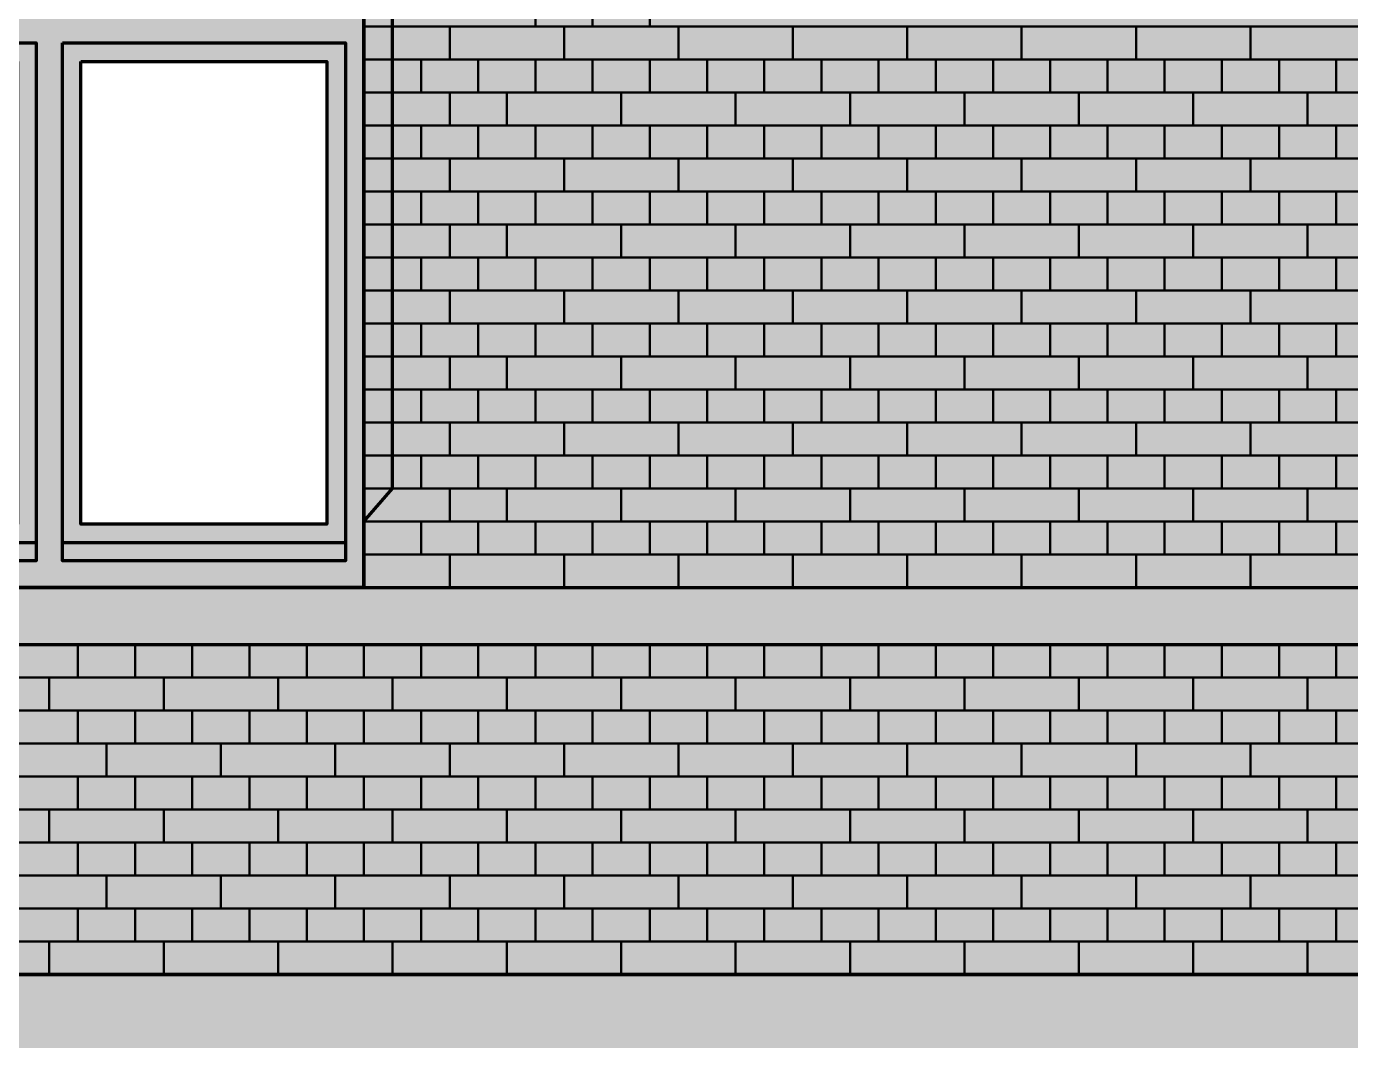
# Model space of a CAD drawing. Header units: millimetres. Extents: x 26 to 140, y 301 to 425.
# Drawn here: x 90.49 to 115.57, y 335.29 to 354.5 of the extents above; entities that cross this region are included whole.
import ezdxf

# ---------------------------------------------------------------- set-up
doc = ezdxf.new("R2010")
doc.units = ezdxf.units.MM
doc.linetypes.add('Volllinie', pattern=[0])
for name, color, linetype, lineweight, true_color in [('Fenster', 178, 'Continuous', 70, 0x000000), ('Fundament', 178, 'Continuous', 25, 0x000000), ('Rot', 178, 'Continuous', 70, 0x000000), ('Schwarz', 178, 'Continuous', 70, 0x000000), ('Zeichnung', 178, 'Continuous', 25, 0x000000)]:
    doc.layers.add(name, color=color, linetype=linetype, lineweight=lineweight, true_color=true_color)

# ---------------------------------------------------------------- blocks, each defined once
blk = doc.blocks.new('$GROUP$4')
at = {"layer": 'Fenster', "linetype": 'ByBlock', "lineweight": -2}
h = blk.add_hatch(color=0, dxfattribs=at)
edge = h.paths.add_edge_path(flags=0)
edge.add_arc((1.887321e-10, -6.075649656526845), 14.12569444517331, 91.01408768441712, 111.85463813492771, ccw=False)
edge.add_line((-0.2499999999950656, 8.047832334763697), (-0.24999999999505, 2.762544788655))
edge.add_line((-0.24999999999505, 2.762544788655), (-5.258333333335, 2.762544788655))
edge.add_line((-5.258333333335, 2.762544788655), (-5.258333333334998, 7.034848965262998))
edge = h.paths.add_edge_path(flags=0)
edge.add_arc((1.886842e-10, -6.075649656527265), 14.12569444517373, 68.1453618667224, 88.98591231707388, ccw=False)
edge.add_line((5.258333333334989, 7.034848965414406), (5.258333333335, 2.762544788655))
edge.add_line((5.258333333335, 2.762544788655), (0.2500000000049498, 2.762544788655))
edge.add_line((0.2500000000049498, 2.762544788655), (0.2500000000049594, 8.0478323347702))
h.paths.add_polyline_path([(-5.258333333335, 1.2125447886551), (-0.5999999999949601, 1.2125447886551), (-0.59999999999496, -7.549955211370701), (-5.258333333335, -7.5499552113707)], flags=0)
h.paths.add_polyline_path([(0.60000000000502, 1.2125447886551), (5.258333333335, 1.2125447886551), (5.258333333335, -7.549955211370701), (0.6000000000050196, -7.5499552113707)], flags=0)
edge = h.paths.add_edge_path(flags=0)
edge.add_line((-5.958333333335, -8.7499552113707), (5.958333333335, -8.7499552113707))
edge.add_line((5.958333333335, -8.7499552113707), (5.9583333333256, 7.500044788799901))
edge.add_arc((4.08972e-11, -6.075649659124306), 14.82569444755184, 66.30346752874787, 113.6965324714537)
edge.add_line((-5.958333333267677, 7.500044788724518), (-5.958333333335, -8.749955211370702))
at = {"layer": 'Fenster', "color": 0, "linetype": 'ByBlock', "lineweight": -2, "flags": 128}
for points in [[(-5.958333333335, -8.7499552113707), (5.958333333335, -8.7499552113707), (5.9583333333256, 7.5000447887999, 0.20979020974032), (-5.9583333332438, 7.5000447886701)], [(-5.258333333335, 7.034848965263, -0.09118553228414), (-0.24999999999505, 8.0478323347637), (-0.24999999999505, 2.762544788655), (-5.258333333335, 2.762544788655)], [(0.25000000000495, 8.0478323347702, -0.09118553228344), (5.258333333335, 7.0348489654144), (5.258333333335, 2.762544788655), (0.25000000000495, 2.762544788655)]]:
    blk.add_lwpolyline(points, format="xyb", close=True, dxfattribs=at)
blk.add_lwpolyline([(-5.608333333335, 7.2694740555302, -0.20158764920949), (5.608333333335, 7.2694740556888), (5.608333333335, 2.0625447886551), (-5.608333333335, 2.0625447886551), (-5.608333333335, 7.2694740555302)], format="xyb", dxfattribs=at)
at = {"layer": 'Fenster', "flags": 128}
for points in [[(-5.608333333335, 2.4125447886551), (5.608333333335, 2.4125447886551)], [(-5.608333333335, -7.8999552113708), (-0.24999999999505, -7.8999552113708)], [(0.25000000000495, -7.8999552113708), (5.608333333335, -7.8999552113708)]]:
    blk.add_lwpolyline(points, dxfattribs=at)
at = {"layer": 'Fenster', "color": 0, "linetype": 'ByBlock', "lineweight": -2, "flags": 128}
for points in [[(-5.608333333335, 1.5625447886551), (-0.24999999999505, 1.5625447886551), (-0.24999999999505, -8.2499552113707), (-5.608333333335, -8.2499552113707), (-5.608333333335, 1.5625447886551)], [(0.25000000000495, 1.5625447886551), (5.608333333335, 1.5625447886551), (5.608333333335, -8.2499552113707), (0.25000000000495, -8.2499552113707), (0.25000000000495, 1.5625447886551)]]:
    blk.add_lwpolyline(points, dxfattribs=at)
for points in [[(-5.258333333335, 1.2125447886551), (-0.59999999999496, 1.2125447886551), (-0.59999999999496, -7.5499552113707), (-5.258333333335, -7.5499552113707)], [(0.60000000000502, 1.2125447886551), (5.258333333335, 1.2125447886551), (5.258333333335, -7.5499552113707), (0.60000000000502, -7.5499552113707)]]:
    blk.add_lwpolyline(points, close=True, dxfattribs=at)

msp = doc.modelspace()

# ---------------------------------------------------------------- hatches: boundary and pattern name
at = {"layer": 'Fundament', "linetype": 'Volllinie', "lineweight": 50, "true_color": 0xccc4ba}
msp.add_hatch(color=9, dxfattribs=at).paths.add_polyline_path([(41.63263333328399, 332.54166666667), (41.63263333328399, 336.54166666667), (140.215966666614, 336.54166666667), (140.215966666614, 332.54166666667)], flags=0)
at = {"layer": 'Rot', "linetype": 'Volllinie', "lineweight": 70, "true_color": 0xcc3300}
h = msp.add_hatch(color=22, dxfattribs=at)
edge = h.paths.add_edge_path(flags=0)
edge.add_line((84.96596666661401, 343.87500000001), (84.96596666661401, 360.12500000001))
edge.add_arc((90.92429999992899, 346.5493055556329), 14.82569444438, 66.30346752314699, 113.6965324768685, ccw=False)
edge.add_line((96.88263333324215, 360.1250000000158), (96.88263333328399, 343.87500000001))
edge.add_line((96.88263333328399, 343.87500000001), (84.96596666661401, 343.87500000001))
edge = h.paths.add_edge_path(flags=0)
edge.add_line((87.13263333328399, 377.91666666668), (87.13263333328399, 393.54166666668))
edge.add_arc((90.924299999949, 382.3527777783834), 11.81388888832744, 71.27961839525898, 108.72038160474091, ccw=False)
edge.add_line((94.71596666661402, 393.54166666668), (94.71596666661401, 377.91666666668))
edge.add_line((94.71596666661401, 377.91666666668), (87.13263333328399, 377.91666666668))
edge = h.paths.add_edge_path(flags=0)
edge.add_line((82.25763333328399, 404.16666666671), (82.25763333328399, 411.97916666672))
edge.add_arc((85.236799999944, 405.1913194445243), 7.41284722219529, 66.30346752313602, 113.69653247686401, ccw=False)
edge.add_line((88.215966666604, 411.9791666667201), (88.215966666604, 404.16666666671))
edge.add_line((88.215966666604, 404.16666666671), (82.25763333328399, 404.16666666671))
edge = h.paths.add_edge_path(flags=0)
edge.add_line((92.54929999994397, 404.1666666667), (92.54929999994397, 411.97916666671))
edge.add_arc((95.52846666661898, 405.1913194445719), 7.412847222148506, 66.30346752285061, 113.69653247714939, ccw=False)
edge.add_line((98.507633333294, 411.9791666667099), (98.507633333294, 404.1666666667))
edge.add_line((98.507633333294, 404.1666666667), (92.54929999994397, 404.1666666667))
h.paths.add_polyline_path([(41.63263333328399, 336.54166666667), (140.215966666614, 336.54166666667), (140.215966666614, 404.16666666662), (105.007633333294, 404.16666666662), (105.007633333294, 415.41666666666), (95.63263333314399, 424.79166666681), (85.13263333339398, 424.79166666681), (75.757633333294, 415.41666666666), (75.757633333294, 404.16666666662), (41.63263333328399, 404.16666666662)], flags=0)

# ---------------------------------------------------------------- linework, layer by layer
at = {"layer": 'Schwarz', "flags": 128}
msp.add_lwpolyline([(41.63263333328399, 336.54166666667), (140.215966666614, 336.54166666667), (140.215966666614, 404.16666666662), (105.007633333294, 404.16666666662), (105.007633333294, 415.41666666666), (95.63263333314399, 424.79166666681), (85.13263333339398, 424.79166666681), (75.757633333294, 415.41666666666), (75.757633333294, 404.16666666662), (41.63263333328399, 404.16666666662)], close=True, dxfattribs=at)
msp.add_lwpolyline([(84.96596666661401, 343.87500000001), (84.96596666661401, 360.12500000001, -0.2097902097905), (96.88263333324397, 360.12500000002), (96.88263333328399, 343.87500000001)], format="xyb", close=True, dxfattribs=at)
at = {"layer": 'Schwarz', "color": 178, "linetype": 'Volllinie', "lineweight": 70, "true_color": 0x000000, "flags": 128}
msp.add_lwpolyline([(96.88263333328399, 345.12500000001), (97.42429999994397, 345.75000000001), (97.42429999994397, 358.25000000002), (96.88263333328399, 358.87500000001)], dxfattribs=at)
at = {"layer": 'Schwarz', "flags": 128}
for points in [[(96.88263333328399, 343.87500000001), (140.215966666614, 343.87500000001)], [(41.63263333328399, 342.79166666667), (140.215966666614, 342.79166666667)]]:
    msp.add_lwpolyline(points, dxfattribs=at)
at = {"layer": 'Schwarz', "color": 178, "linetype": 'Volllinie', "lineweight": 70, "true_color": 0x000000, "flags": 128}
msp.add_lwpolyline([(41.63263333328399, 336.54166666667), (41.63263333328399, 332.54166666667), (140.215966666614, 332.54166666667), (140.215966666614, 336.54166666667)], close=True, dxfattribs=at)
at = {"layer": 'Zeichnung', "color": 1, "linetype": 'Volllinie', "lineweight": 50, "true_color": 0xff0000, "flags": 128}
for points in [[(100.132633333284, 354.50000000001), (100.132633333284, 355.12500000001)], [(101.215966666614, 354.50000000001), (101.215966666614, 355.12500000001)], [(102.299299999954, 354.50000000001), (102.299299999954, 355.12500000001)], [(140.215966666624, 354.50000000001), (96.88263333328399, 354.50000000001)], [(98.50763333328399, 354.50000000001), (98.50763333328399, 353.87500000002)], [(100.674299999954, 354.50000000001), (100.674299999954, 353.87500000002)], [(102.840966666614, 354.50000000001), (102.840966666614, 353.87500000002)], [(105.007633333284, 354.50000000001), (105.007633333284, 353.87500000002)], [(107.174299999954, 354.50000000001), (107.174299999954, 353.87500000002)], [(109.340966666614, 354.50000000001), (109.340966666614, 353.87500000002)], [(111.507633333284, 354.50000000001), (111.507633333284, 353.87500000002)], [(113.674299999954, 354.50000000001), (113.674299999954, 353.87500000002)], [(140.215966666624, 353.87500000001), (96.88263333328399, 353.87500000001)], [(97.96596666661401, 353.25000000001), (97.96596666661401, 353.87500000002)], [(99.04929999995397, 353.25000000001), (99.04929999995397, 353.87500000002)], [(100.132633333284, 353.25000000001), (100.132633333284, 353.87500000001)], [(101.215966666614, 353.25000000001), (101.215966666614, 353.87500000001)], [(102.299299999954, 353.25000000001), (102.299299999954, 353.87500000001)], [(103.382633333284, 353.25000000002), (103.382633333284, 353.87500000002)], [(104.465966666614, 353.25000000002), (104.465966666614, 353.87500000002)], [(105.549299999954, 353.25000000002), (105.549299999954, 353.87500000002)], [(106.632633333284, 353.25000000002), (106.632633333284, 353.87500000002)], [(107.715966666614, 353.25000000002), (107.715966666614, 353.87500000002)], [(108.799299999954, 353.25000000002), (108.799299999954, 353.87500000002)], [(109.882633333284, 353.25000000002), (109.882633333284, 353.87500000002)], [(110.965966666614, 353.25000000002), (110.965966666614, 353.87500000002)], [(112.049299999954, 353.25000000002), (112.049299999954, 353.87500000002)], [(113.132633333284, 353.25000000001), (113.132633333284, 353.87500000002)], [(114.215966666614, 353.25000000001), (114.215966666614, 353.87500000002)], [(115.299299999954, 353.25000000001), (115.299299999954, 353.87500000002)], [(96.88263333328399, 353.25000000001), (140.215966666624, 353.25000000001)], [(98.50763333328399, 352.62500000001), (98.50763333328399, 353.25000000001)], [(99.59096666661401, 353.25000000001), (99.59096666661401, 352.62500000001)], [(101.757633333284, 353.25000000001), (101.757633333284, 352.62500000001)], [(103.924299999954, 353.25000000001), (103.924299999954, 352.62500000001)], [(106.090966666614, 353.25000000001), (106.090966666614, 352.62500000001)], [(108.257633333284, 353.25000000001), (108.257633333284, 352.62500000001)], [(110.424299999954, 353.25000000001), (110.424299999954, 352.62500000001)], [(112.590966666614, 353.25000000001), (112.590966666614, 352.62500000001)], [(114.757633333284, 353.25000000001), (114.757633333284, 352.62500000001)], [(140.215966666624, 352.62500000001), (96.88263333328399, 352.62500000001)], [(97.96596666661401, 352.00000000002), (97.96596666661401, 352.62500000001)], [(99.04929999995397, 352.00000000002), (99.04929999995397, 352.62500000001)], [(100.132633333284, 352.00000000002), (100.132633333284, 352.62500000001)], [(101.215966666614, 352.00000000002), (101.215966666614, 352.62500000001)], [(102.299299999954, 352.00000000002), (102.299299999954, 352.62500000001)], [(103.382633333284, 352.00000000002), (103.382633333284, 352.62500000002)], [(104.465966666614, 352.00000000002), (104.465966666614, 352.62500000002)], [(105.549299999954, 352.00000000002), (105.549299999954, 352.62500000002)], [(106.632633333284, 352.00000000002), (106.632633333284, 352.62500000002)], [(107.715966666614, 352.00000000002), (107.715966666614, 352.62500000001)], [(108.799299999954, 352.00000000002), (108.799299999954, 352.62500000001)], [(109.882633333284, 352.00000000002), (109.882633333284, 352.62500000001)], [(110.965966666614, 352.00000000002), (110.965966666614, 352.62500000001)], [(112.049299999954, 352.00000000002), (112.049299999954, 352.62500000001)], [(113.132633333284, 352.00000000002), (113.132633333284, 352.62500000001)], [(114.215966666614, 352.00000000002), (114.215966666614, 352.62500000001)], [(115.299299999954, 352.00000000002), (115.299299999954, 352.62500000001)], [(140.215966666624, 352.00000000002), (96.88263333328399, 352.00000000002)], [(98.50763333328399, 352.00000000002), (98.50763333328399, 351.37500000001)], [(100.674299999954, 352.00000000002), (100.674299999954, 351.37500000001)], [(102.840966666614, 352.00000000002), (102.840966666614, 351.37500000001)], [(105.007633333284, 352.00000000002), (105.007633333284, 351.37500000001)], [(107.174299999954, 352.00000000002), (107.174299999954, 351.37500000001)], [(109.340966666614, 352.00000000002), (109.340966666614, 351.37500000001)], [(111.507633333284, 352.00000000002), (111.507633333284, 351.37500000001)], [(113.674299999954, 352.00000000002), (113.674299999954, 351.37500000001)], [(140.215966666624, 351.37500000001), (96.88263333328399, 351.37500000001)], [(97.96596666661401, 350.75000000001), (97.96596666661401, 351.37500000001)], [(99.04929999995397, 350.75000000001), (99.04929999995397, 351.37500000001)], [(100.132633333284, 350.75000000001), (100.132633333284, 351.37500000001)], [(101.215966666614, 350.75000000001), (101.215966666614, 351.37500000001)], [(102.299299999954, 350.75000000001), (102.299299999954, 351.37500000001)], [(103.382633333284, 350.75000000001), (103.382633333284, 351.37500000001)], [(104.465966666614, 350.75000000001), (104.465966666614, 351.37500000001)], [(105.549299999954, 350.75000000001), (105.549299999954, 351.37500000001)], [(106.632633333284, 350.75000000001), (106.632633333284, 351.37500000001)], [(107.715966666614, 350.75000000001), (107.715966666614, 351.37500000001)], [(108.799299999954, 350.75000000001), (108.799299999954, 351.37500000001)], [(109.882633333284, 350.75000000001), (109.882633333284, 351.37500000001)], [(110.965966666614, 350.75000000001), (110.965966666614, 351.37500000001)], [(112.049299999954, 350.75000000001), (112.049299999954, 351.37500000001)], [(113.132633333284, 350.75000000001), (113.132633333284, 351.37500000001)], [(114.215966666614, 350.75000000001), (114.215966666614, 351.37500000001)], [(115.299299999954, 350.75000000001), (115.299299999954, 351.37500000001)], [(96.88263333328399, 350.75000000001), (140.215966666624, 350.75000000001)], [(98.50763333328399, 350.12500000001), (98.50763333328399, 350.75000000001)], [(99.59096666661401, 350.75000000001), (99.59096666661401, 350.12500000001)], [(101.757633333284, 350.75000000001), (101.757633333284, 350.12500000001)], [(103.924299999954, 350.75000000001), (103.924299999954, 350.12500000001)], [(106.090966666614, 350.75000000001), (106.090966666614, 350.12500000001)], [(108.257633333284, 350.75000000001), (108.257633333284, 350.12500000001)], [(110.424299999954, 350.75000000001), (110.424299999954, 350.12500000001)], [(112.590966666614, 350.75000000001), (112.590966666614, 350.12500000001)], [(114.757633333284, 350.75000000001), (114.757633333284, 350.12500000001)], [(140.215966666624, 350.12500000001), (96.88263333328399, 350.12500000001)], [(97.96596666661401, 349.50000000001), (97.96596666661401, 350.12500000001)], [(99.04929999995397, 349.50000000001), (99.04929999995397, 350.12500000001)], [(100.132633333284, 349.50000000001), (100.132633333284, 350.12500000001)], [(101.215966666614, 349.50000000001), (101.215966666614, 350.12500000001)], [(102.299299999954, 349.50000000001), (102.299299999954, 350.12500000001)], [(103.382633333284, 349.50000000001), (103.382633333284, 350.12500000001)], [(104.465966666614, 349.50000000001), (104.465966666614, 350.12500000001)], [(105.549299999954, 349.50000000001), (105.549299999954, 350.12500000001)], [(106.632633333284, 349.50000000001), (106.632633333284, 350.12500000001)], [(107.715966666614, 349.50000000001), (107.715966666614, 350.12500000001)], [(108.799299999954, 349.50000000001), (108.799299999954, 350.12500000001)], [(109.882633333284, 349.50000000001), (109.882633333284, 350.12500000001)], [(110.965966666614, 349.50000000001), (110.965966666614, 350.12500000001)], [(112.049299999954, 349.50000000001), (112.049299999954, 350.12500000001)], [(113.132633333284, 349.50000000001), (113.132633333284, 350.12500000001)], [(114.215966666614, 349.50000000001), (114.215966666614, 350.12500000001)], [(115.299299999954, 349.50000000001), (115.299299999954, 350.12500000001)], [(140.215966666624, 349.50000000001), (96.88263333328399, 349.50000000001)], [(98.50763333328399, 349.50000000001), (98.50763333328399, 348.87500000001)], [(100.674299999954, 349.50000000001), (100.674299999954, 348.87500000001)], [(102.840966666614, 349.50000000001), (102.840966666614, 348.87500000001)], [(105.007633333284, 349.50000000001), (105.007633333284, 348.87500000001)], [(107.174299999954, 349.50000000001), (107.174299999954, 348.87500000001)], [(109.340966666614, 349.50000000001), (109.340966666614, 348.87500000001)], [(111.507633333284, 349.50000000001), (111.507633333284, 348.87500000001)], [(113.674299999954, 349.50000000001), (113.674299999954, 348.87500000001)], [(140.215966666624, 348.87500000001), (96.88263333328399, 348.87500000001)], [(97.96596666661401, 348.25000000001), (97.96596666661401, 348.87500000001)], [(99.04929999995397, 348.25000000001), (99.04929999995397, 348.87500000001)], [(100.132633333284, 348.25000000001), (100.132633333284, 348.87500000001)], [(101.215966666614, 348.25000000001), (101.215966666614, 348.87500000001)], [(102.299299999954, 348.25000000001), (102.299299999954, 348.87500000001)], [(103.382633333284, 348.25000000001), (103.382633333284, 348.87500000001)], [(104.465966666614, 348.25000000001), (104.465966666614, 348.87500000001)], [(105.549299999954, 348.25000000001), (105.549299999954, 348.87500000001)], [(106.632633333284, 348.25000000001), (106.632633333284, 348.87500000001)], [(107.715966666614, 348.25000000001), (107.715966666614, 348.87500000001)], [(108.799299999954, 348.25000000001), (108.799299999954, 348.87500000001)], [(109.882633333284, 348.25000000001), (109.882633333284, 348.87500000001)], [(110.965966666614, 348.25000000001), (110.965966666614, 348.87500000001)], [(112.049299999954, 348.25000000001), (112.049299999954, 348.87500000001)], [(113.132633333284, 348.25000000001), (113.132633333284, 348.87500000001)], [(114.215966666614, 348.25000000001), (114.215966666614, 348.87500000001)], [(115.299299999954, 348.25000000001), (115.299299999954, 348.87500000001)], [(96.88263333328399, 348.25000000001), (140.215966666624, 348.25000000001)], [(98.50763333328399, 347.62500000001), (98.50763333328399, 348.25000000001)], [(99.59096666661401, 348.25000000001), (99.59096666661401, 347.62500000001)], [(101.757633333284, 348.25000000001), (101.757633333284, 347.62500000001)], [(103.924299999954, 348.25000000001), (103.924299999954, 347.62500000001)], [(106.090966666614, 348.25000000001), (106.090966666614, 347.62500000001)], [(108.257633333284, 348.25000000001), (108.257633333284, 347.62500000001)], [(110.424299999954, 348.25000000001), (110.424299999954, 347.62500000001)], [(112.590966666614, 348.25000000001), (112.590966666614, 347.62500000001)], [(114.757633333284, 348.25000000001), (114.757633333284, 347.62500000001)], [(140.215966666624, 347.62500000001), (96.88263333328399, 347.62500000001)], [(97.96596666661401, 347.00000000001), (97.96596666661401, 347.62500000001)], [(99.04929999995397, 347.00000000001), (99.04929999995397, 347.62500000001)], [(100.132633333284, 347.00000000001), (100.132633333284, 347.62500000001)], [(101.215966666614, 347.00000000001), (101.215966666614, 347.62500000001)], [(102.299299999954, 347.00000000001), (102.299299999954, 347.62500000001)], [(103.382633333284, 347.00000000001), (103.382633333284, 347.62500000001)], [(104.465966666614, 347.00000000001), (104.465966666614, 347.62500000001)], [(105.549299999954, 347.00000000001), (105.549299999954, 347.62500000001)], [(106.632633333284, 347.00000000001), (106.632633333284, 347.62500000001)], [(107.715966666614, 347.00000000001), (107.715966666614, 347.62500000001)], [(108.799299999954, 347.00000000001), (108.799299999954, 347.62500000001)], [(109.882633333284, 347.00000000001), (109.882633333284, 347.62500000001)], [(110.965966666614, 347.00000000001), (110.965966666614, 347.62500000001)], [(112.049299999954, 347.00000000001), (112.049299999954, 347.62500000001)], [(113.132633333284, 347.00000000001), (113.132633333284, 347.62500000001)], [(114.215966666614, 347.00000000001), (114.215966666614, 347.62500000001)], [(115.299299999954, 347.00000000001), (115.299299999954, 347.62500000001)], [(140.215966666624, 347.00000000001), (96.88263333328399, 347.00000000001)], [(98.50763333328399, 347.00000000001), (98.50763333328399, 346.37500000001)], [(100.674299999954, 347.00000000001), (100.674299999954, 346.37500000001)], [(102.840966666614, 347.00000000001), (102.840966666614, 346.37500000001)], [(105.007633333284, 347.00000000001), (105.007633333284, 346.37500000001)], [(107.174299999954, 347.00000000001), (107.174299999954, 346.37500000001)], [(109.340966666614, 347.00000000001), (109.340966666614, 346.37500000001)], [(111.507633333284, 347.00000000001), (111.507633333284, 346.37500000001)], [(113.674299999954, 347.00000000001), (113.674299999954, 346.37500000001)], [(140.215966666624, 346.37500000001), (96.88263333328399, 346.37500000001)], [(97.96596666661401, 345.75000000001), (97.96596666661401, 346.37500000001)], [(99.04929999995397, 345.75000000001), (99.04929999995397, 346.37500000001)], [(100.132633333284, 345.75000000001), (100.132633333284, 346.37500000001)], [(101.215966666614, 345.75000000001), (101.215966666614, 346.37500000001)], [(102.299299999954, 345.75000000001), (102.299299999954, 346.37500000001)], [(103.382633333284, 345.75000000001), (103.382633333284, 346.37500000001)], [(104.465966666614, 345.75000000001), (104.465966666614, 346.37500000001)], [(105.549299999954, 345.75000000001), (105.549299999954, 346.37500000001)], [(106.632633333284, 345.75000000001), (106.632633333284, 346.37500000001)], [(107.715966666614, 345.75000000001), (107.715966666614, 346.37500000001)], [(108.799299999954, 345.75000000001), (108.799299999954, 346.37500000001)], [(109.882633333284, 345.75000000001), (109.882633333284, 346.37500000001)], [(110.965966666614, 345.75000000001), (110.965966666614, 346.37500000001)], [(112.049299999954, 345.75000000001), (112.049299999954, 346.37500000001)], [(113.132633333284, 345.75000000001), (113.132633333284, 346.37500000001)], [(114.215966666614, 345.75000000001), (114.215966666614, 346.37500000001)], [(115.299299999954, 345.75000000001), (115.299299999954, 346.37500000001)], [(96.88263333328399, 345.75000000001), (140.215966666624, 345.75000000001)], [(98.50763333328399, 345.12500000001), (98.50763333328399, 345.75000000001)], [(99.59096666661401, 345.75000000001), (99.59096666661401, 345.12500000001)], [(101.757633333284, 345.75000000001), (101.757633333284, 345.12500000001)], [(103.924299999954, 345.75000000001), (103.924299999954, 345.12500000001)], [(106.090966666614, 345.75000000001), (106.090966666614, 345.12500000001)], [(108.257633333284, 345.75000000001), (108.257633333284, 345.12500000001)], [(110.424299999954, 345.75000000001), (110.424299999954, 345.12500000001)], [(112.590966666614, 345.75000000001), (112.590966666614, 345.12500000001)], [(114.757633333284, 345.75000000001), (114.757633333284, 345.12500000001)], [(140.215966666624, 345.12500000001), (96.88263333328399, 345.12500000001)], [(97.96596666661401, 344.50000000001), (97.96596666661401, 345.12500000001)], [(99.04929999995397, 344.50000000001), (99.04929999995397, 345.12500000001)], [(100.132633333284, 344.50000000001), (100.132633333284, 345.12500000001)], [(101.215966666614, 344.50000000001), (101.215966666614, 345.12500000001)], [(102.299299999954, 344.50000000001), (102.299299999954, 345.12500000001)], [(103.382633333284, 344.50000000001), (103.382633333284, 345.12500000001)], [(104.465966666614, 344.50000000001), (104.465966666614, 345.12500000001)], [(105.549299999954, 344.50000000001), (105.549299999954, 345.12500000001)], [(106.632633333284, 344.50000000001), (106.632633333284, 345.12500000001)], [(107.715966666614, 344.50000000001), (107.715966666614, 345.12500000001)], [(108.799299999954, 344.50000000001), (108.799299999954, 345.12500000001)], [(109.882633333284, 344.50000000001), (109.882633333284, 345.12500000001)], [(110.965966666614, 344.50000000001), (110.965966666614, 345.12500000001)], [(112.049299999954, 344.50000000001), (112.049299999954, 345.12500000001)], [(113.132633333284, 344.50000000001), (113.132633333284, 345.12500000001)], [(114.215966666614, 344.50000000001), (114.215966666614, 345.12500000001)], [(115.299299999954, 344.50000000001), (115.299299999954, 345.12500000001)], [(140.215966666624, 344.50000000001), (96.88263333328399, 344.50000000001)], [(98.50763333328399, 344.50000000001), (98.50763333328399, 343.87500000001)], [(100.674299999954, 344.50000000001), (100.674299999954, 343.87500000001)], [(102.840966666614, 344.50000000001), (102.840966666614, 343.87500000001)], [(105.007633333284, 344.50000000001), (105.007633333284, 343.87500000001)], [(107.174299999954, 344.50000000001), (107.174299999954, 343.87500000001)], [(109.340966666614, 344.50000000001), (109.340966666614, 343.87500000001)], [(111.507633333284, 344.50000000001), (111.507633333284, 343.87500000001)], [(113.674299999954, 344.50000000001), (113.674299999954, 343.87500000001)], [(91.46596666661401, 342.16666666668), (91.46596666661401, 342.79166666668)], [(92.54929999995397, 342.16666666668), (92.54929999995397, 342.79166666668)], [(93.63263333328399, 342.16666666668), (93.63263333328399, 342.79166666668)], [(94.71596666661401, 342.16666666668), (94.71596666661401, 342.79166666668)], [(95.79929999995397, 342.16666666668), (95.79929999995397, 342.79166666668)], [(96.88263333328399, 342.16666666668), (96.88263333328399, 342.79166666668)], [(97.96596666661401, 342.16666666668), (97.96596666661401, 342.79166666668)], [(99.04929999994397, 342.16666666668), (99.04929999994397, 342.79166666668)], [(100.132633333284, 342.16666666668), (100.132633333284, 342.79166666667)], [(101.215966666614, 342.16666666668), (101.215966666614, 342.79166666667)], [(102.299299999944, 342.16666666668), (102.299299999944, 342.79166666667)], [(103.382633333284, 342.16666666668), (103.382633333284, 342.79166666668)], [(104.465966666614, 342.16666666668), (104.465966666614, 342.79166666668)], [(105.549299999944, 342.16666666668), (105.549299999944, 342.79166666668)], [(106.632633333284, 342.16666666668), (106.632633333284, 342.79166666668)], [(107.715966666614, 342.16666666668), (107.715966666614, 342.79166666668)], [(108.799299999944, 342.16666666668), (108.799299999944, 342.79166666668)], [(109.882633333284, 342.16666666668), (109.882633333284, 342.79166666668)], [(110.965966666614, 342.16666666668), (110.965966666614, 342.79166666668)], [(112.049299999954, 342.16666666668), (112.049299999954, 342.79166666668)], [(113.132633333284, 342.16666666668), (113.132633333284, 342.79166666668)], [(114.215966666614, 342.16666666668), (114.215966666614, 342.79166666668)], [(115.299299999954, 342.16666666668), (115.299299999954, 342.79166666668)], [(41.63263333328399, 342.16666666667), (140.215966666614, 342.16666666667)], [(90.92429999995397, 342.16666666667), (90.92429999995397, 341.54166666668)], [(93.09096666661401, 342.16666666667), (93.09096666661401, 341.54166666668)], [(95.25763333328399, 342.16666666667), (95.25763333328399, 341.54166666668)], [(97.42429999994397, 342.16666666667), (97.42429999994397, 341.54166666668)], [(99.59096666661401, 342.16666666667), (99.59096666661401, 341.54166666668)], [(101.757633333284, 342.16666666667), (101.757633333284, 341.54166666668)], [(103.924299999954, 342.16666666667), (103.924299999954, 341.54166666668)], [(106.090966666614, 342.16666666667), (106.090966666614, 341.54166666668)], [(108.257633333284, 342.16666666667), (108.257633333284, 341.54166666668)], [(110.424299999944, 342.16666666667), (110.424299999944, 341.54166666668)], [(112.590966666614, 342.16666666667), (112.590966666614, 341.54166666668)], [(114.757633333284, 342.16666666667), (114.757633333284, 341.54166666668)], [(41.63263333328399, 341.54166666668), (140.215966666614, 341.54166666668)], [(91.46596666661401, 340.91666666668), (91.46596666661401, 341.54166666668)], [(92.54929999995397, 340.91666666668), (92.54929999995397, 341.54166666668)], [(93.63263333328399, 340.91666666668), (93.63263333328399, 341.54166666668)], [(94.71596666661401, 340.91666666667), (94.71596666661401, 341.54166666668)], [(95.79929999995397, 340.91666666667), (95.79929999995397, 341.54166666668)], [(96.88263333328399, 340.91666666667), (96.88263333328399, 341.54166666668)], [(97.96596666661401, 340.91666666667), (97.96596666661401, 341.54166666668)], [(99.04929999995397, 340.91666666667), (99.04929999995397, 341.54166666668)], [(100.132633333284, 340.91666666667), (100.132633333284, 341.54166666668)], [(101.215966666614, 340.91666666667), (101.215966666614, 341.54166666668)], [(102.299299999954, 340.91666666667), (102.299299999954, 341.54166666668)], [(103.382633333284, 340.91666666668), (103.382633333284, 341.54166666668)], [(104.465966666614, 340.91666666668), (104.465966666614, 341.54166666668)], [(105.549299999954, 340.91666666668), (105.549299999954, 341.54166666668)], [(106.632633333284, 340.91666666668), (106.632633333284, 341.54166666668)], [(107.715966666614, 340.91666666668), (107.715966666614, 341.54166666668)], [(108.799299999954, 340.91666666668), (108.799299999954, 341.54166666668)], [(109.882633333284, 340.91666666668), (109.882633333284, 341.54166666668)], [(110.965966666614, 340.91666666668), (110.965966666614, 341.54166666668)], [(112.049299999954, 340.91666666668), (112.049299999954, 341.54166666668)], [(113.132633333284, 340.91666666667), (113.132633333284, 341.54166666668)], [(114.215966666614, 340.91666666667), (114.215966666614, 341.54166666668)], [(115.299299999954, 340.91666666667), (115.299299999954, 341.54166666668)], [(41.63263333328399, 340.91666666667), (140.215966666614, 340.91666666667)], [(92.00763333328399, 340.91666666667), (92.00763333328399, 340.29166666668)], [(94.17429999995397, 340.91666666667), (94.17429999995397, 340.29166666668)], [(96.34096666661401, 340.91666666667), (96.34096666661401, 340.29166666668)], [(98.50763333328399, 340.91666666667), (98.50763333328399, 340.29166666668)], [(100.674299999954, 340.91666666667), (100.674299999954, 340.29166666668)], [(102.840966666614, 340.91666666667), (102.840966666614, 340.29166666668)], [(105.007633333284, 340.91666666667), (105.007633333284, 340.29166666668)], [(107.174299999954, 340.91666666667), (107.174299999954, 340.29166666668)], [(109.340966666614, 340.91666666667), (109.340966666614, 340.29166666668)], [(111.507633333284, 340.91666666667), (111.507633333284, 340.29166666668)], [(113.674299999954, 340.91666666667), (113.674299999954, 340.29166666668)], [(41.63263333328399, 340.29166666667), (140.215966666614, 340.29166666667)], [(91.46596666661401, 339.66666666668), (91.46596666661401, 340.29166666668)], [(92.54929999995397, 339.66666666668), (92.54929999995397, 340.29166666668)], [(93.63263333328399, 339.66666666668), (93.63263333328399, 340.29166666668)], [(94.71596666661401, 339.66666666668), (94.71596666661401, 340.29166666668)], [(95.79929999995397, 339.66666666668), (95.79929999995397, 340.29166666668)], [(96.88263333328399, 339.66666666668), (96.88263333328399, 340.29166666668)], [(97.96596666661401, 339.66666666668), (97.96596666661401, 340.29166666668)], [(99.04929999995397, 339.66666666668), (99.04929999995397, 340.29166666668)], [(100.132633333284, 339.66666666667), (100.132633333284, 340.29166666667)], [(101.215966666614, 339.66666666667), (101.215966666614, 340.29166666667)], [(102.299299999954, 339.66666666667), (102.299299999954, 340.29166666667)], [(103.382633333284, 339.66666666668), (103.382633333284, 340.29166666668)], [(104.465966666614, 339.66666666668), (104.465966666614, 340.29166666668)], [(105.549299999954, 339.66666666668), (105.549299999954, 340.29166666668)], [(106.632633333284, 339.66666666668), (106.632633333284, 340.29166666668)], [(107.715966666614, 339.66666666668), (107.715966666614, 340.29166666668)], [(108.799299999954, 339.66666666668), (108.799299999954, 340.29166666668)], [(109.882633333284, 339.66666666668), (109.882633333284, 340.29166666668)], [(110.965966666614, 339.66666666668), (110.965966666614, 340.29166666668)], [(112.049299999954, 339.66666666668), (112.049299999954, 340.29166666668)], [(113.132633333284, 339.66666666668), (113.132633333284, 340.29166666668)], [(114.215966666614, 339.66666666668), (114.215966666614, 340.29166666668)], [(115.299299999954, 339.66666666668), (115.299299999954, 340.29166666668)], [(41.63263333328399, 339.66666666667), (140.215966666614, 339.66666666667)], [(90.92429999995397, 339.66666666667), (90.92429999995397, 339.04166666667)], [(93.09096666661401, 339.66666666667), (93.09096666661401, 339.04166666667)], [(95.25763333328399, 339.66666666667), (95.25763333328399, 339.04166666667)], [(97.42429999994397, 339.66666666667), (97.42429999994397, 339.04166666667)], [(99.59096666661401, 339.66666666667), (99.59096666661401, 339.04166666667)], [(101.757633333284, 339.66666666667), (101.757633333284, 339.04166666667)], [(103.924299999954, 339.66666666667), (103.924299999954, 339.04166666667)], [(106.090966666614, 339.66666666667), (106.090966666614, 339.04166666667)], [(108.257633333284, 339.66666666667), (108.257633333284, 339.04166666667)], [(110.424299999944, 339.66666666667), (110.424299999944, 339.04166666667)], [(112.590966666614, 339.66666666667), (112.590966666614, 339.04166666667)], [(114.757633333284, 339.66666666667), (114.757633333284, 339.04166666667)], [(41.63263333328399, 339.04166666667), (140.215966666614, 339.04166666667)], [(91.46596666661401, 338.41666666668), (91.46596666661401, 339.04166666668)], [(92.54929999995397, 338.41666666668), (92.54929999995397, 339.04166666668)], [(93.63263333328399, 338.41666666668), (93.63263333328399, 339.04166666668)], [(94.71596666661401, 338.41666666668), (94.71596666661401, 339.04166666667)], [(95.79929999995397, 338.41666666668), (95.79929999995397, 339.04166666667)], [(96.88263333328399, 338.41666666668), (96.88263333328399, 339.04166666667)], [(97.96596666661401, 338.41666666668), (97.96596666661401, 339.04166666667)], [(99.04929999995397, 338.41666666668), (99.04929999995397, 339.04166666667)], [(100.132633333284, 338.41666666667), (100.132633333284, 339.04166666667)], [(101.215966666614, 338.41666666667), (101.215966666614, 339.04166666667)], [(102.299299999954, 338.41666666667), (102.299299999954, 339.04166666667)], [(103.382633333284, 338.41666666668), (103.382633333284, 339.04166666668)], [(104.465966666614, 338.41666666668), (104.465966666614, 339.04166666668)], [(105.549299999954, 338.41666666668), (105.549299999954, 339.04166666668)], [(106.632633333284, 338.41666666668), (106.632633333284, 339.04166666668)], [(107.715966666614, 338.41666666668), (107.715966666614, 339.04166666668)], [(108.799299999954, 338.41666666668), (108.799299999954, 339.04166666668)], [(109.882633333284, 338.41666666668), (109.882633333284, 339.04166666668)], [(110.965966666614, 338.41666666668), (110.965966666614, 339.04166666668)], [(112.049299999954, 338.41666666668), (112.049299999954, 339.04166666668)], [(113.132633333284, 338.41666666668), (113.132633333284, 339.04166666667)], [(114.215966666614, 338.41666666668), (114.215966666614, 339.04166666667)], [(115.299299999954, 338.41666666668), (115.299299999954, 339.04166666667)], [(41.63263333328399, 338.41666666667), (140.215966666614, 338.41666666667)], [(92.00763333328399, 338.41666666667), (92.00763333328399, 337.79166666668)], [(94.17429999995397, 338.41666666667), (94.17429999995397, 337.79166666668)], [(96.34096666661401, 338.41666666667), (96.34096666661401, 337.79166666668)], [(98.50763333328399, 338.41666666667), (98.50763333328399, 337.79166666668)], [(100.674299999954, 338.41666666667), (100.674299999954, 337.79166666668)], [(102.840966666614, 338.41666666667), (102.840966666614, 337.79166666668)], [(105.007633333284, 338.41666666667), (105.007633333284, 337.79166666668)], [(107.174299999954, 338.41666666667), (107.174299999954, 337.79166666668)], [(109.340966666614, 338.41666666667), (109.340966666614, 337.79166666668)], [(111.507633333284, 338.41666666667), (111.507633333284, 337.79166666668)], [(113.674299999954, 338.41666666667), (113.674299999954, 337.79166666668)], [(41.63263333328399, 337.79166666667), (140.215966666614, 337.79166666667)], [(91.46596666661401, 337.16666666667), (91.46596666661401, 337.79166666668)], [(92.54929999994397, 337.16666666667), (92.54929999994397, 337.79166666668)], [(93.63263333328399, 337.16666666667), (93.63263333328399, 337.79166666668)], [(94.71596666661401, 337.16666666667), (94.71596666661401, 337.79166666668)], [(95.79929999994397, 337.16666666667), (95.79929999994397, 337.79166666668)], [(96.88263333328399, 337.16666666667), (96.88263333328399, 337.79166666668)], [(97.96596666661401, 337.16666666667), (97.96596666661401, 337.79166666668)], [(99.04929999994397, 337.16666666667), (99.04929999994397, 337.79166666668)], [(100.132633333284, 337.16666666667), (100.132633333284, 337.79166666667)], [(101.215966666614, 337.16666666667), (101.215966666614, 337.79166666667)], [(102.299299999944, 337.16666666667), (102.299299999944, 337.79166666667)], [(103.382633333284, 337.16666666668), (103.382633333284, 337.79166666668)], [(104.465966666614, 337.16666666668), (104.465966666614, 337.79166666668)], [(105.549299999954, 337.16666666668), (105.549299999954, 337.79166666668)], [(106.632633333284, 337.16666666668), (106.632633333284, 337.79166666668)], [(107.715966666614, 337.16666666667), (107.715966666614, 337.79166666668)], [(108.799299999954, 337.16666666667), (108.799299999954, 337.79166666668)], [(109.882633333284, 337.16666666667), (109.882633333284, 337.79166666668)], [(110.965966666614, 337.16666666667), (110.965966666614, 337.79166666668)], [(112.049299999954, 337.16666666667), (112.049299999954, 337.79166666668)], [(113.132633333284, 337.16666666667), (113.132633333284, 337.79166666668)], [(114.215966666614, 337.16666666667), (114.215966666614, 337.79166666668)], [(115.299299999954, 337.16666666667), (115.299299999954, 337.79166666668)], [(41.63263333328399, 337.16666666667), (140.215966666614, 337.16666666667)], [(90.92429999995397, 337.16666666667), (90.92429999995397, 336.54166666667)], [(93.09096666661401, 337.16666666667), (93.09096666661401, 336.54166666667)], [(95.25763333328399, 337.16666666667), (95.25763333328399, 336.54166666667)], [(97.42429999995397, 337.16666666667), (97.42429999995397, 336.54166666667)], [(99.59096666661401, 337.16666666667), (99.59096666661401, 336.54166666667)], [(101.757633333284, 337.16666666667), (101.757633333284, 336.54166666667)], [(103.924299999954, 337.16666666667), (103.924299999954, 336.54166666667)], [(106.090966666614, 337.16666666667), (106.090966666614, 336.54166666667)], [(108.257633333284, 337.16666666667), (108.257633333284, 336.54166666667)], [(110.424299999954, 337.16666666667), (110.424299999954, 336.54166666667)], [(112.590966666614, 337.16666666667), (112.590966666614, 336.54166666667)], [(114.757633333284, 337.16666666667), (114.757633333284, 336.54166666667)]]:
    msp.add_lwpolyline(points, dxfattribs=at)

# ---------------------------------------------------------------- block references
at = {"layer": 'Fenster', "color": 178, "linetype": 'Volllinie', "lineweight": 70, "true_color": 0x000000}
msp.add_blockref('$GROUP$4', (90.92429999995397, 352.62495521138), dxfattribs=at)

doc.saveas('drawing.dxf')
